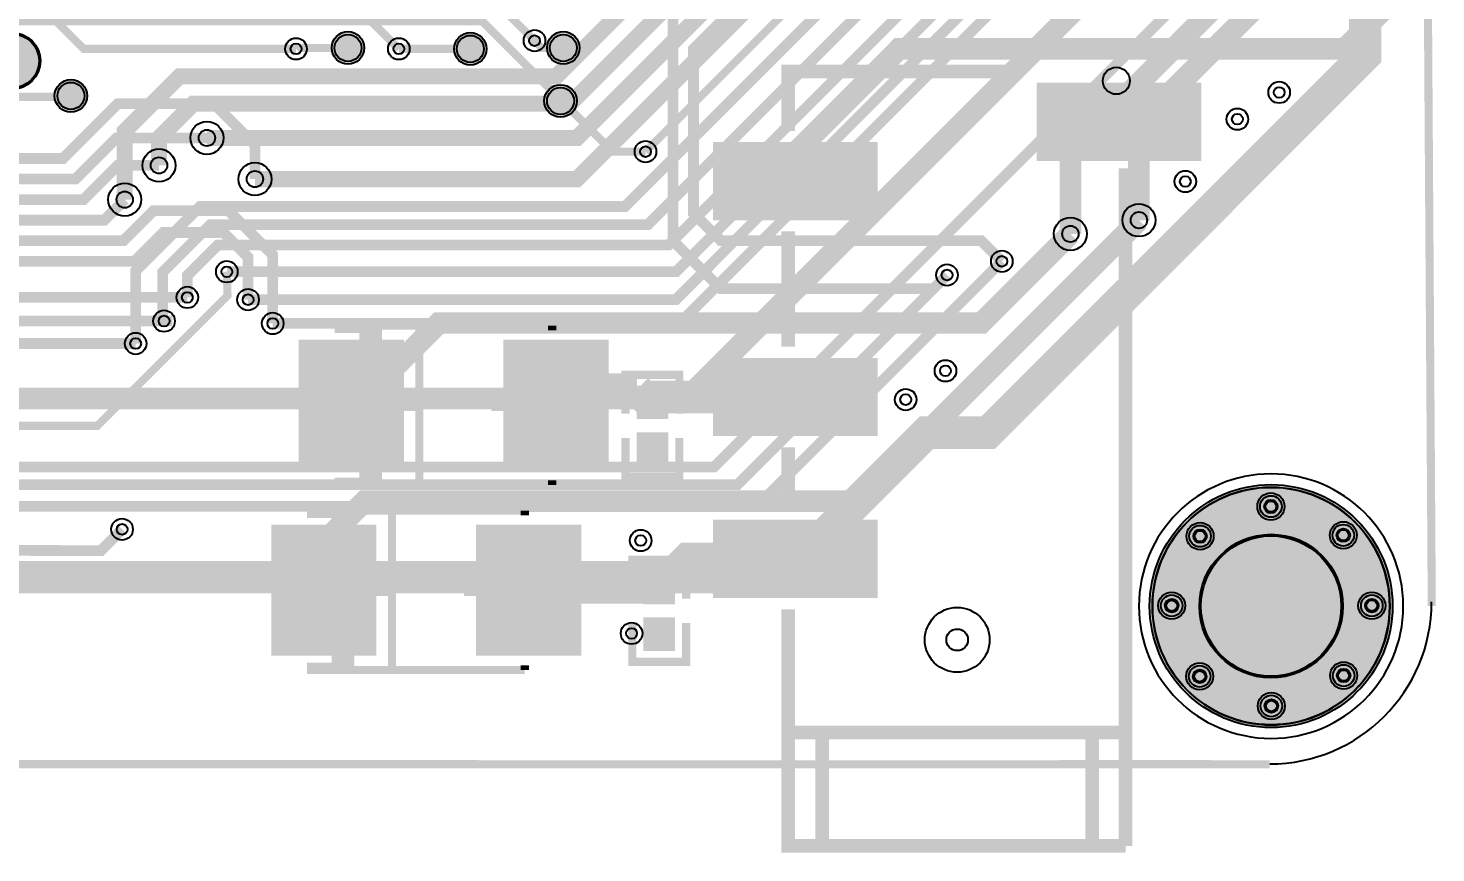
# Model space of a CAD drawing. Header units: millimetres. Extents: x 35 to 109.8, y -21 to 52.
# Drawn here: x 83.68 to 109.77, y -20.99 to -5.71 of the extents above; entities that cross this region are included whole.
import ezdxf

# ---------------------------------------------------------------- set-up
doc = ezdxf.new("R2010")
doc.units = ezdxf.units.MM
for name, color, linetype, true_color in [('BoardOutLine', 7, 'Continuous', 0xff00ff), ('BottomLayer', 7, 'Continuous', 0x0000ff), ('BottomSolderMaskLayer', 7, 'Continuous', 0xaa00ff), ('Document', 7, 'Continuous', 0xffffff), ('Hole', 7, 'Continuous', 0x222222), ('Mechanical', 7, 'Continuous', 0xf022f0), ('Multi-Layer', 7, 'Continuous', 0xc0c0c0), ('TopLayer', 7, 'Continuous', 0xff0000), ('TopPasteMaskLayer', 7, 'Continuous', 0x808080), ('TopSilkLayer', 7, 'Continuous', 0xffcc00), ('TopSolderMaskLayer', 7, 'Continuous', 0x800080)]:
    doc.layers.add(name, color=color, linetype=linetype, true_color=true_color)

msp = doc.modelspace()

# ---------------------------------------------------------------- hatches: boundary and pattern name
at = {"layer": 'BottomSolderMaskLayer'}
for points in [[(104.466, -16.422, 1), (108.967, -16.422, 1)], [(106.462, -14.577, 1), (106.964, -14.577, 1)], [(107.804, -15.109, 1), (108.306, -15.109, 1)], [(105.15, -15.126, 1), (105.652, -15.126, 1)], [(104.624, -16.414, 1), (105.126, -16.414, 1)], [(108.333, -16.414, 1), (108.834, -16.414, 1)], [(105.143, -17.724, 1), (105.645, -17.724, 1)], [(107.81, -17.709, 1), (108.312, -17.709, 1)], [(106.471, -18.273, 1), (106.972, -18.273, 1)]]:
    msp.add_hatch(color=256, dxfattribs=at).paths.add_polyline_path(points)
at = {"layer": 'Document'}
for points in [[(89.817, -11.3), (89.817, -12), (90.237, -12), (90.237, -11.3)], [(90.342, -12), (90.342, -13.4), (90.552, -13.4), (90.552, -12)], [(90.027, -12.595), (90.027, -12.805), (90.867, -12.805), (90.867, -12.595)], [(93.107, -12.595), (93.107, -12.805), (92.267, -12.805), (92.267, -12.595)], [(89.817, -14.1), (89.817, -13.4), (90.237, -13.4), (90.237, -14.1)], [(89.309, -14.729), (89.309, -15.429), (89.729, -15.429), (89.729, -14.729)], [(89.834, -15.429), (89.834, -16.829), (90.044, -16.829), (90.044, -15.429)], [(89.519, -16.024), (89.519, -16.234), (90.359, -16.234), (90.359, -16.024)], [(92.599, -16.024), (92.599, -16.234), (91.759, -16.234), (91.759, -16.024)], [(89.309, -17.529), (89.309, -16.829), (89.729, -16.829), (89.729, -17.529)]]:
    msp.add_hatch(color=256, dxfattribs=at).paths.add_polyline_path(points)
at = {"layer": 'Multi-Layer'}
for points in [[(104.517, -16.422, 1), (108.917, -16.422, 1)], [(106.513, -14.577, 1), (106.913, -14.577, 1)], [(105.201, -15.126, 1), (105.601, -15.126, 1)], [(107.855, -15.109, 1), (108.255, -15.109, 1)], [(104.675, -16.414, 1), (105.075, -16.414, 1)], [(108.384, -16.414, 1), (108.784, -16.414, 1)], [(105.194, -17.724, 1), (105.594, -17.724, 1)], [(107.861, -17.709, 1), (108.261, -17.709, 1)], [(106.522, -18.273, 1), (106.922, -18.273, 1)]]:
    msp.add_hatch(color=256, dxfattribs=at).paths.add_polyline_path(points)
at = {"layer": 'TopLayer'}
for points in [[(82.883, -6.32, 1), (83.883, -6.32, 1)], [(89.358, -6.078, 1), (89.858, -6.078, 1)], [(91.626, -6.096, 1), (92.126, -6.096, 1)], [(93.349, -6.078, 1), (93.849, -6.078, 1)], [(84.223, -6.967, 1), (84.723, -6.967, 1)], [(105.399, -8.147), (102.399, -8.147), (102.399, -6.747), (105.399, -6.747)], [(93.298, -7.061, 1), (93.798, -7.061, 1)], [(99.399, -9.247), (96.399, -9.247), (96.399, -7.847), (99.399, -7.847)], [(90.619, -13.888), (88.719, -13.888), (88.719, -11.512), (90.619, -11.512)], [(94.416, -13.888), (92.516, -13.888), (92.516, -11.512), (94.416, -11.512)], [(99.399, -13.247), (96.399, -13.247), (96.399, -11.847), (99.399, -11.847)], [(95.52, -12.931), (94.98, -12.931), (94.98, -12.365), (95.52, -12.365)], [(95.52, -13.231), (94.98, -13.231), (94.98, -13.797), (95.52, -13.797)], [(99.399, -16.247), (96.399, -16.247), (96.399, -14.847), (99.399, -14.847)], [(90.111, -17.317), (88.211, -17.317), (88.211, -14.941), (90.111, -14.941)], [(93.908, -17.317), (92.008, -17.317), (92.008, -14.941), (93.908, -14.941)], [(95.647, -16.36), (95.107, -16.36), (95.107, -15.794), (95.647, -15.794)], [(95.647, -16.66), (95.107, -16.66), (95.107, -17.226), (95.647, -17.226)]]:
    msp.add_hatch(color=256, dxfattribs=at).paths.add_polyline_path(points)
at = {"layer": 'TopPasteMaskLayer'}
for points in [[(82.883, -6.32, 1), (83.883, -6.32, 1)], [(89.358, -6.078, 1), (89.858, -6.078, 1)], [(91.626, -6.096, 1), (92.126, -6.096, 1)], [(93.349, -6.078, 1), (93.849, -6.078, 1)], [(84.223, -6.967, 1), (84.723, -6.967, 1)], [(105.399, -8.147), (102.399, -8.147), (102.399, -6.747), (105.399, -6.747)], [(93.298, -7.061, 1), (93.798, -7.061, 1)], [(99.399, -9.247), (96.399, -9.247), (96.399, -7.847), (99.399, -7.847)], [(90.619, -13.888), (88.719, -13.888), (88.719, -11.512), (90.619, -11.512)], [(94.416, -13.888), (92.516, -13.888), (92.516, -11.512), (94.416, -11.512)], [(99.399, -13.247), (96.399, -13.247), (96.399, -11.847), (99.399, -11.847)], [(95.48, -12.946), (95.02, -12.946), (94.98, -12.906), (94.98, -12.405), (95.02, -12.365), (95.48, -12.365), (95.52, -12.405), (95.52, -12.906)], [(95.48, -13.216), (95.02, -13.216), (94.98, -13.256), (94.98, -13.757), (95.02, -13.797), (95.48, -13.797), (95.52, -13.757), (95.52, -13.256)], [(99.399, -16.247), (96.399, -16.247), (96.399, -14.847), (99.399, -14.847)], [(90.111, -17.317), (88.211, -17.317), (88.211, -14.941), (90.111, -14.941)], [(93.908, -17.317), (92.008, -17.317), (92.008, -14.941), (93.908, -14.941)], [(95.607, -16.375), (95.147, -16.375), (95.107, -16.335), (95.107, -15.834), (95.147, -15.794), (95.607, -15.794), (95.647, -15.834), (95.647, -16.335)], [(95.607, -16.645), (95.147, -16.645), (95.107, -16.685), (95.107, -17.186), (95.147, -17.226), (95.607, -17.226), (95.647, -17.186), (95.647, -16.685)]]:
    msp.add_hatch(color=256, dxfattribs=at).paths.add_polyline_path(points)
at = {"layer": 'TopSilkLayer'}
for points in [[(89.817, -11.148), (89.817, -11.36), (89.36, -11.36), (89.36, -11.148)], [(89.817, -14.252), (89.817, -14.04), (89.36, -14.04), (89.36, -14.252)], [(89.309, -14.577), (89.309, -14.789), (88.852, -14.789), (88.852, -14.577)], [(89.309, -17.681), (89.309, -17.469), (88.852, -17.469), (88.852, -17.681)]]:
    msp.add_hatch(color=256, dxfattribs=at).paths.add_polyline_path(points)
at = {"layer": 'TopSolderMaskLayer'}
for points in [[(82.857, -6.32, 1), (83.908, -6.32, 1)], [(89.307, -6.078, 1), (89.909, -6.078, 1)], [(91.575, -6.096, 1), (92.176, -6.096, 1)], [(93.298, -6.078, 1), (93.9, -6.078, 1)], [(84.173, -6.967, 1), (84.774, -6.967, 1)], [(93.248, -7.061, 1), (93.849, -7.061, 1)], [(105.425, -8.173), (102.374, -8.173), (102.374, -6.722), (105.425, -6.722)], [(99.425, -9.273), (96.374, -9.273), (96.374, -7.822), (99.425, -7.822)], [(90.644, -13.913), (88.693, -13.913), (88.693, -11.487), (90.644, -11.487)], [(94.441, -13.913), (92.49, -13.913), (92.49, -11.487), (94.441, -11.487)], [(99.425, -13.273), (96.374, -13.273), (96.374, -11.822), (99.425, -11.822)], [(95.544, -12.958), (94.956, -12.958), (94.956, -12.339), (95.544, -12.339)], [(95.544, -13.204), (94.956, -13.204), (94.956, -13.823), (95.544, -13.823)], [(104.466, -16.422, 1), (108.967, -16.422, 1)], [(106.462, -14.577, 1), (106.964, -14.577, 1)], [(99.425, -16.273), (96.374, -16.273), (96.374, -14.822), (99.425, -14.822)], [(107.804, -15.109, 1), (108.306, -15.109, 1)], [(90.136, -17.342), (88.185, -17.342), (88.185, -14.916), (90.136, -14.916)], [(93.933, -17.342), (91.982, -17.342), (91.982, -14.916), (93.933, -14.916)], [(105.15, -15.126, 1), (105.652, -15.126, 1)], [(95.671, -16.387), (95.083, -16.387), (95.083, -15.768), (95.671, -15.768)], [(104.624, -16.414, 1), (105.126, -16.414, 1)], [(108.333, -16.414, 1), (108.834, -16.414, 1)], [(95.671, -16.633), (95.083, -16.633), (95.083, -17.252), (95.671, -17.252)], [(105.143, -17.724, 1), (105.645, -17.724, 1)], [(107.81, -17.709, 1), (108.312, -17.709, 1)], [(106.471, -18.273, 1), (106.972, -18.273, 1)]]:
    msp.add_hatch(color=256, dxfattribs=at).paths.add_polyline_path(points)

# ---------------------------------------------------------------- linework, layer by layer
at = {"layer": 'BoardOutLine', "const_width": 0.15}
for points in [[(109.275, 49.004), (109.695, -16.421)], [(102.781, -19.347), (106.693, -19.354), (39.479, -19.345), (37.958, -19.345)]]:
    msp.add_lwpolyline(points, dxfattribs=at)
at = {"layer": 'BoardOutLine'}
msp.add_arc((106.692, -16.346), 3, 270, 0, dxfattribs=at)
at = {"layer": 'BottomLayer'}
for points, const_width in [([(85.674, -11.557), (85.674, -10.211), (86.868, -9.017), (94.742, -9.017), (101.346, -2.413), (101.346, 23.622), (104.267, 26.543), (104.267, 44.704)], 0.2), ([(87.364, -10.226), (95.692, -10.226), (102.507, -3.411), (102.507, 23.259), (105.791, 26.543), (105.791, 43.18)], 0.2), ([(87.757, -10.744), (95.682, -10.744), (102.898, -3.528), (102.898, 23.142), (106.426, 26.67), (106.426, 42.672)], 0.2), ([(88.214, -11.184), (95.751, -11.184), (103.332, -3.602), (103.332, 23.068), (106.934, 26.67), (106.934, 42.164)], 0.2), ([(75.819, -14.224), (75.819, -14.097), (76.073, -13.843), (96.393, -13.843), (105.664, -4.572), (105.791, -4.572), (105.791, -4.445), (105.918, -4.318), (105.918, 10.922), (106.416, 11.42), (106.416, 13.081), (106.299, 13.081), (105.918, 13.462), (105.918, 22.225)], 0.2), ([(68.834, -5.334), (76.073, -12.573), (95.885, -12.573), (105.283, -3.175), (105.283, 19.177), (105.029, 19.431)], 0.4), ([(107.45, 15.773), (106.934, 15.258), (106.934, 7.62), (106.68, 7.112), (106.68, -4.318), (102.997, -8.001), (102.997, -9.525)], 0.4), ([(87.884, -8.509), (93.853, -8.509), (97.79, -4.572), (97.79, 4.699), (91.821, 10.668), (89.916, 10.668)], 0.3), ([(81.026, 8.001), (81.407, 8.001), (83.04, 9.627), (92.101, 9.627), (97.282, 4.445), (97.282, -4.318), (93.853, -7.747), (86.995, -7.747)], 0.3), ([(84.567, 7.27), (84.613, 7.27), (86.36, 9.017), (91.948, 9.017), (96.774, 4.191), (96.774, -4.064), (93.726, -7.112), (86.741, -7.112), (86.106, -7.747), (86.106, -8.255)], 0.3), ([(88.717, 8.202), (92.002, 8.202), (96.266, 3.937), (96.266, -3.81), (93.472, -6.604), (86.487, -6.604), (85.471, -7.62), (85.471, -8.89)], 0.3), ([(96.901, 6.35), (98.298, 4.953), (98.298, -4.826), (95.123, -8.001)], 0.15), ([(84.963, 1.651), (85.471, 1.651), (93.066, -5.944)], 0.15), ([(107.442, -1.524), (107.442, -4.318), (104.267, -7.493), (104.267, -9.271)], 0.4), ([(108.458, -2.866), (108.458, -6.223), (101.473, -13.208), (100.33, -13.208), (97.651, -15.888), (78.601, -15.888), (75.946, -18.542), (57.531, -18.542)], 0.6), ([(86.353, -11.14), (86.175, -11.14), (86.175, -10.234), (87.059, -9.352), (95.169, -9.352), (101.346, -3.175)], 0.2), ([(82.55, -3.81), (88.265, -3.81), (90.551, -6.096)], 0.15), ([(86.632, -10.701), (86.632, -10.295), (87.196, -9.731), (95.552, -9.731), (101.401, -3.882)], 0.2), ([(83.058, -4.445), (84.709, -6.096), (88.646, -6.096)], 0.15), ([(101.727, -10.033), (97.188, -14.572), (78.011, -14.572), (74.803, -17.78), (64.008, -17.78), (62.738, -16.51)], 0.2), ([(100.711, -10.287), (96.825, -14.173), (77.521, -14.173), (74.295, -17.399), (64.643, -17.399), (63.754, -16.51)], 0.2), ([(85.422, -15), (85.027, -15.396), (77.978, -15.367)], 0.2)]:
    msp.add_lwpolyline(points, dxfattribs=dict(at, const_width=const_width))
at = {"layer": 'BottomSolderMaskLayer'}
for centre, radius in [((106.717, -16.422), 2.251), ((106.713, -14.577), 0.251), ((106.713, -14.577), 0.125), ((108.055, -15.109), 0.251), ((105.401, -15.126), 0.251), ((105.401, -15.126), 0.125), ((106.717, -16.422), 1.33), ((108.055, -15.109), 0.125), ((104.875, -16.414), 0.251), ((108.584, -16.414), 0.251), ((104.875, -16.414), 0.125), ((108.584, -16.413), 0.125), ((105.394, -17.724), 0.251), ((108.061, -17.709), 0.251), ((105.394, -17.724), 0.125), ((108.061, -17.709), 0.125), ((106.722, -18.273), 0.251), ((106.722, -18.273), 0.125)]:
    msp.add_circle(centre, radius, dxfattribs=at)
at = {"layer": 'Document'}
for centre, radius in [((103.849, -6.688), 0.25), ((100.899, -17.047), 0.2)]:
    msp.add_circle(centre, radius, dxfattribs=at)
msp.add_arc((106.716, -16.423), 2.2, 0.0695, 359.9305, dxfattribs=at)
at = {"layer": 'Hole'}
for centre, radius in [((88.646, -6.096), 0.1), ((90.551, -6.096), 0.1), ((93.066, -5.944), 0.1), ((106.867, -6.903), 0.1), ((106.092, -7.399), 0.1), ((86.995, -7.747), 0.152), ((95.123, -8.001), 0.1), ((86.106, -8.255), 0.152), ((87.884, -8.509), 0.152), ((105.127, -8.554), 0.1), ((85.471, -8.89), 0.152), ((104.267, -9.271), 0.152), ((102.997, -9.525), 0.152), ((87.363, -10.226), 0.1), ((101.727, -10.033), 0.1), ((100.711, -10.287), 0.1), ((86.631, -10.702), 0.1), ((87.757, -10.744), 0.1), ((86.2, -11.14), 0.1), ((88.214, -11.184), 0.1), ((85.674, -11.557), 0.1), ((100.682, -12.062), 0.1), ((99.945, -12.596), 0.1), ((85.422, -15), 0.1), ((95.034, -15.207), 0.1), ((94.865, -16.928), 0.1)]:
    msp.add_circle(centre, radius, dxfattribs=at)
at = {"layer": 'Mechanical'}
msp.add_arc((106.716, -16.423), 2.45, 0.0713, 359.9287, dxfattribs=at)
at = {"layer": 'Multi-Layer'}
for centre, radius in [((88.646, -6.096), 0.2), ((90.551, -6.096), 0.2), ((93.066, -5.944), 0.2), ((106.867, -6.903), 0.2), ((106.092, -7.399), 0.2), ((86.995, -7.747), 0.305), ((95.123, -8.001), 0.2), ((86.106, -8.255), 0.305), ((87.884, -8.509), 0.305), ((85.471, -8.89), 0.305), ((105.127, -8.554), 0.2), ((104.267, -9.271), 0.305), ((102.997, -9.525), 0.305), ((101.727, -10.033), 0.2), ((87.363, -10.226), 0.2), ((100.711, -10.287), 0.2), ((86.631, -10.702), 0.2), ((87.757, -10.744), 0.2), ((86.2, -11.14), 0.2), ((88.214, -11.184), 0.2), ((85.674, -11.557), 0.2), ((100.682, -12.062), 0.2), ((99.945, -12.596), 0.2), ((106.717, -16.422), 2.2), ((106.713, -14.577), 0.2), ((106.713, -14.577), 0.1), ((85.422, -15), 0.2), ((95.034, -15.207), 0.2), ((105.401, -15.126), 0.2), ((105.401, -15.126), 0.1), ((106.717, -16.422), 1.3), ((108.055, -15.109), 0.2), ((108.055, -15.109), 0.1), ((104.875, -16.414), 0.2), ((104.875, -16.414), 0.1), ((108.584, -16.414), 0.2), ((108.584, -16.413), 0.1), ((100.899, -17.047), 0.6), ((94.865, -16.928), 0.2), ((105.394, -17.724), 0.2), ((105.394, -17.724), 0.1), ((108.061, -17.709), 0.2), ((108.061, -17.709), 0.1), ((106.722, -18.273), 0.2), ((106.722, -18.273), 0.1)]:
    msp.add_circle(centre, radius, dxfattribs=at)
at = {"layer": 'TopLayer'}
for points, const_width in [([(105.207, 13.233), (107.925, 13.233), (109.093, 12.065), (109.093, -5.08), (108.077, -6.096), (99.822, -6.096), (97.899, -8.019), (97.899, -8.547)], 0.4), ([(98.806, -3.175), (97.536, -3.175), (95.631, -5.08), (95.631, -9.652), (96.52, -10.541), (100.457, -10.541), (100.711, -10.287)], 0.2), ([(98.806, -3.937), (98.171, -3.937), (96.012, -6.096), (96.012, -9.144), (96.52, -9.652), (101.346, -9.652), (101.727, -10.033)], 0.2), ([(79.746, -4.496), (80.838, -5.588), (92.101, -5.588), (94.514, -8.001), (95.123, -8.001)], 0.15), ([(93.066, -5.944), (93.2, -6.078), (93.599, -6.078)], 0.15), ([(88.646, -6.096), (88.664, -6.078), (89.608, -6.078)], 0.15), ([(90.551, -6.096), (91.876, -6.096)], 0.15), ([(87.884, -8.509), (87.884, -7.874), (87.122, -7.112), (85.344, -7.112), (84.328, -8.128), (73.787, -8.128), (72.771, -9.144), (68.961, -9.144), (66.548, -11.557), (61.087, -11.557), (58.78, -13.864), (58.78, -15.686)], 0.2), ([(82.042, -7.493), (82.55, -6.985), (84.455, -6.985), (84.473, -6.967)], 0.15), ([(86.995, -7.747), (85.319, -7.747), (84.557, -8.509), (73.914, -8.509), (72.898, -9.525), (69.088, -9.525), (66.675, -11.938), (61.722, -11.938), (59.78, -13.88), (59.78, -15.686)], 0.2), ([(86.106, -8.255), (85.344, -8.255), (84.709, -8.89), (74.168, -8.89), (73.152, -9.906), (69.342, -9.906), (66.929, -12.319), (61.849, -12.319), (60.833, -13.335), (60.833, -15.748)], 0.2), ([(85.471, -8.89), (85.09, -9.271), (74.295, -9.271), (73.279, -10.287), (69.723, -10.287), (67.31, -12.7), (62.865, -12.7), (61.78, -13.785), (61.78, -15.686)], 0.2), ([(88.214, -11.184), (88.214, -9.914), (87.394, -9.093), (86.005, -9.093), (85.446, -9.652), (74.422, -9.652), (73.406, -10.668), (69.85, -10.668), (67.437, -13.081), (66.802, -13.081), (64.78, -15.103), (64.78, -15.687)], 0.2), ([(89.37, -16.227), (89.37, -15.024), (89.916, -14.478), (99.06, -14.478), (104.267, -9.271)], 0.4), ([(102.997, -9.525), (101.346, -11.176), (91.293, -11.176), (89.642, -12.827)], 0.4), ([(87.757, -10.744), (87.757, -9.957), (87.3, -9.5), (86.182, -9.5), (85.649, -10.033), (74.549, -10.033), (73.533, -11.049), (69.977, -11.049), (67.564, -13.462), (67.056, -13.462), (65.281, -15.237), (65.281, -15.687)], 0.2), ([(70.78, -15.687), (70.78, -14.691), (72.39, -13.081), (84.963, -13.081), (87.376, -10.668), (87.363, -10.226)], 0.15), ([(86.632, -10.701), (75.024, -10.701), (73.914, -11.811), (70.358, -11.811), (67.945, -14.224), (67.31, -14.224), (66.281, -15.253), (66.281, -15.687)], 0.2), ([(86.2, -11.14), (75.093, -11.14), (74.041, -12.192), (70.612, -12.192), (68.199, -14.605), (67.437, -14.605), (66.779, -15.263), (66.779, -15.687)], 0.2), ([(85.674, -11.557), (75.184, -11.557), (74.168, -12.573), (70.739, -12.573), (68.326, -14.986), (67.564, -14.986), (67.28, -15.27), (67.28, -15.686)], 0.2), ([(93.239, -12.827), (93.658, -12.408), (94.963, -12.408)], 0.6), ([(94.963, -12.408), (95.103, -12.547), (97.899, -12.547)], 0.6), ([(95.377, -16.077), (95.907, -15.547), (97.899, -15.547)], 0.6), ([(92.967, -16.227), (93.116, -16.077), (95.377, -16.077)], 0.6)]:
    msp.add_lwpolyline(points, dxfattribs=dict(at, const_width=const_width))
for centre, radius in [((83.383, -6.32), 0.5), ((89.608, -6.078), 0.25), ((91.876, -6.096), 0.25), ((93.599, -6.078), 0.25), ((84.473, -6.967), 0.25), ((93.548, -7.061), 0.25)]:
    msp.add_circle(centre, radius, dxfattribs=at)
at = {"layer": 'TopPasteMaskLayer'}
for centre, radius in [((83.383, -6.32), 0.5), ((89.608, -6.078), 0.25), ((91.876, -6.096), 0.25), ((93.599, -6.078), 0.25), ((84.473, -6.967), 0.25), ((93.548, -7.061), 0.25)]:
    msp.add_circle(centre, radius, dxfattribs=at)
at = {"layer": 'TopSilkLayer'}
for points, const_width in [([(97.769, -7.616), (97.769, -6.517), (102.109, -6.517)], 0.254), ([(104.019, -20.867), (104.019, -8.307)], 0.254), ([(97.769, -11.616), (97.769, -9.479)], 0.254), ([(93.393, -11.224), (89.741, -11.224)], 0.152), ([(90.932, -14.176), (90.932, -11.224)], 0.152), ([(93.393, -11.224), (93.393, -11.309)], 0.152), ([(95.749, -12.855), (95.749, -12.137), (94.752, -12.137), (94.752, -12.855)], 0.152), ([(95.749, -13.307), (95.749, -14.025), (94.752, -14.025), (94.752, -13.307)], 0.152), ([(97.769, -14.616), (97.769, -13.479)], 0.254), ([(93.393, -14.176), (93.393, -14.091)], 0.152), ([(93.393, -14.176), (89.741, -14.176)], 0.152), ([(92.885, -14.653), (89.233, -14.653)], 0.152), ([(90.424, -17.605), (90.424, -14.653)], 0.152), ([(92.885, -14.653), (92.885, -14.738)], 0.152), ([(95.876, -16.284), (95.876, -15.566), (94.879, -15.566), (94.879, -16.284)], 0.152), ([(104.019, -20.867), (97.769, -20.867), (97.769, -16.479)], 0.254), ([(95.876, -16.736), (95.876, -17.454), (94.879, -17.454), (94.879, -16.736)], 0.152), ([(92.885, -17.605), (92.885, -17.52)], 0.152), ([(92.885, -17.605), (89.233, -17.605)], 0.152), ([(97.769, -18.762), (104.019, -18.762)], 0.254), ([(98.399, -18.762), (98.399, -20.867)], 0.254), ([(103.399, -20.867), (103.399, -18.762)], 0.254)]:
    msp.add_lwpolyline(points, dxfattribs=dict(at, const_width=const_width))
at = {"layer": 'TopSolderMaskLayer'}
for centre, radius in [((83.383, -6.32), 0.525), ((89.608, -6.078), 0.301), ((91.876, -6.096), 0.301), ((93.599, -6.078), 0.301), ((84.473, -6.967), 0.301), ((93.548, -7.061), 0.301), ((106.717, -16.422), 2.251), ((106.713, -14.577), 0.251), ((106.713, -14.577), 0.125), ((108.055, -15.109), 0.251), ((105.401, -15.126), 0.251), ((105.401, -15.126), 0.125), ((106.717, -16.422), 1.33), ((108.055, -15.109), 0.125), ((104.875, -16.414), 0.251), ((108.584, -16.414), 0.251), ((104.875, -16.414), 0.125), ((108.584, -16.413), 0.125), ((105.394, -17.724), 0.251), ((108.061, -17.709), 0.251), ((105.394, -17.724), 0.125), ((108.061, -17.709), 0.125), ((106.722, -18.273), 0.251), ((106.722, -18.273), 0.125)]:
    msp.add_circle(centre, radius, dxfattribs=at)

doc.saveas('drawing.dxf')
